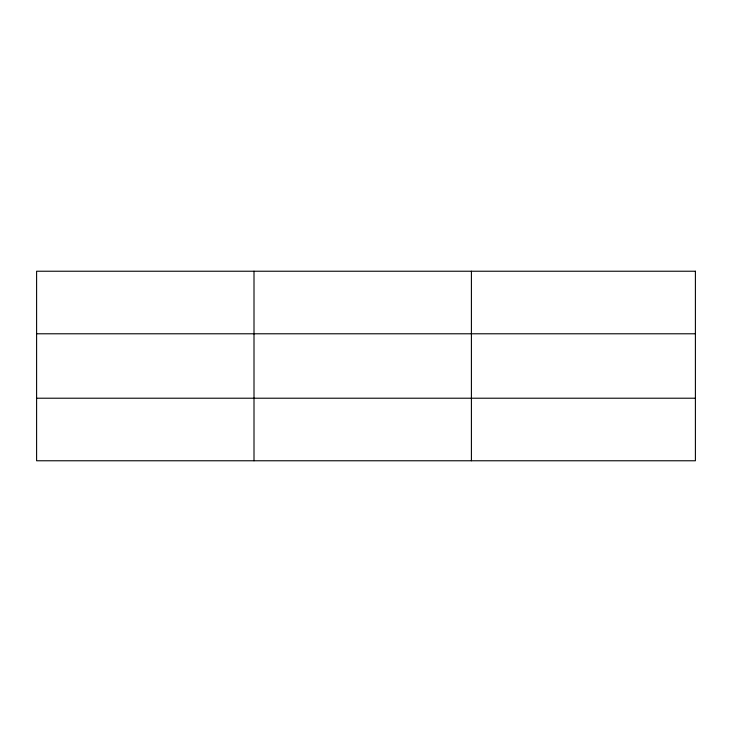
<?xml version="1.0" encoding="UTF-8"?>
<svg xmlns="http://www.w3.org/2000/svg" width="732" height="732" viewBox="0 0 732 732"><rect width="100%" height="100%" fill="white"/><g stroke="black" fill="none" stroke-linecap="round" stroke-linejoin="round"><path stroke-width="1.1" d="M254.004 271.233L254.004 460.767M471.408 271.233L471.408 460.767M36.6 333.783L695.4 333.783M36.6 398.217L695.4 398.217M695.4 271.233L695.4 460.767L36.6 460.767L36.6 271.233L695.4 271.233"/></g></svg>
